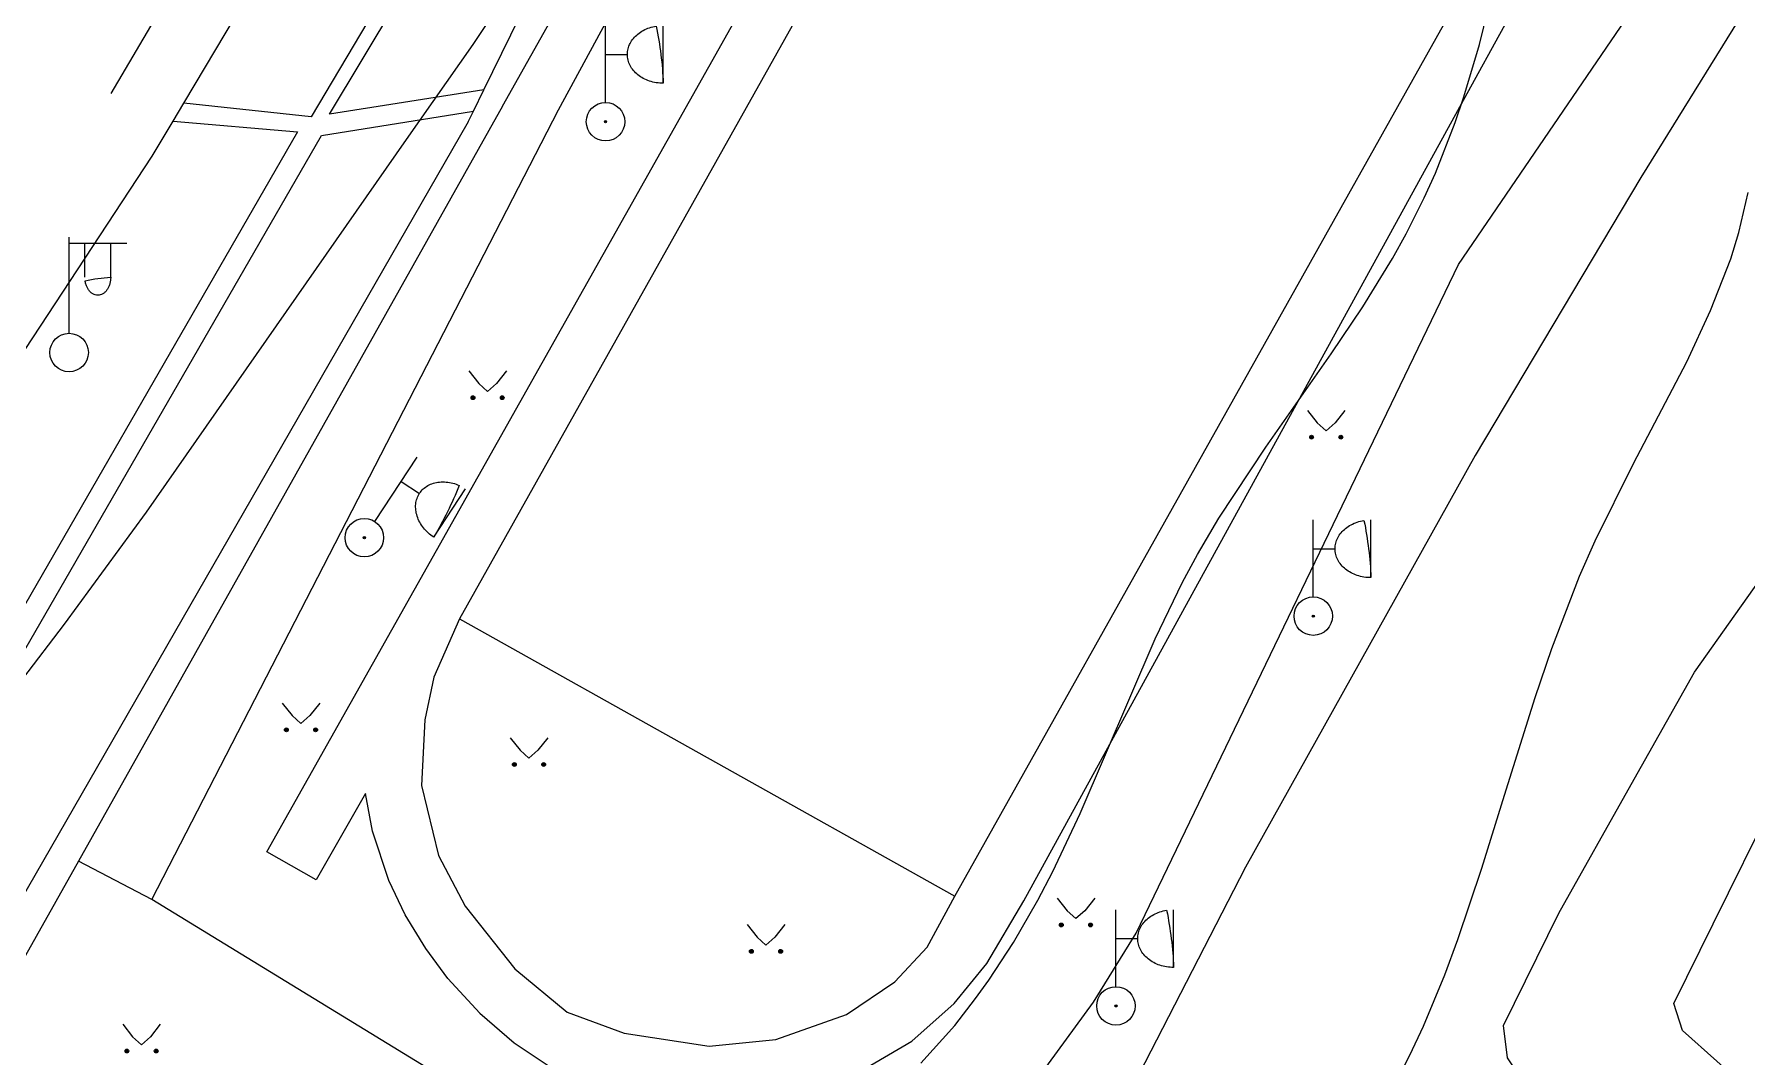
# Model space of a CAD drawing. Extents: x 1000 to 4000, y -5000 to -1000.
# Drawn here: x 1408.9 to 1497.9, y -4318 to -4264.8 of the extents above; entities that cross this region are included whole.
import ezdxf

# ---------------------------------------------------------------- set-up
doc = ezdxf.new("R2010")
doc.units = 0
doc.header["$MEASUREMENT"] = 0
for name, color, linetype in [('СЛОЙ_11', 7, 'CONTINUOUS'), ('СЛОЙ_24', 7, 'CONTINUOUS'), ('СЛОЙ_3', 7, 'CONTINUOUS'), ('СЛОЙ_37', 7, 'CONTINUOUS'), ('СЛОЙ_40', 7, 'CONTINUOUS'), ('СЛОЙ_41', 7, 'CONTINUOUS'), ('СЛОЙ_50', 7, 'CONTINUOUS')]:
    doc.layers.add(name, color=color, linetype=linetype)

# ---------------------------------------------------------------- blocks, each defined once
blk = doc.blocks.new('*U113')
at = {"layer": 'СЛОЙ_3', "color": 5, "linetype": 'Continuous'}
for points in [[(-0.056, -0.01), (-0.057, 0.001), (-0.056, 0.012)], [(-0.052, -0.021), (-0.056, 0.012), (-0.052, 0.022)], [(-0.056, -0.01), (-0.056, 0.012), (-0.052, -0.021)], [(-0.047, -0.031), (-0.052, 0.022), (-0.047, 0.032)], [(-0.052, -0.021), (-0.052, 0.022), (-0.047, -0.031)], [(-0.04, -0.039), (-0.047, 0.032), (-0.04, 0.041)], [(-0.047, -0.031), (-0.047, 0.032), (-0.04, -0.039)], [(-0.031, -0.046), (-0.04, 0.041), (-0.031, 0.048)], [(-0.04, -0.039), (-0.04, 0.041), (-0.031, -0.046)], [(-0.022, -0.052), (-0.031, 0.048), (-0.022, 0.053)], [(-0.031, -0.046), (-0.031, 0.048), (-0.022, -0.052)], [(-0.011, -0.055), (-0.022, 0.053), (-0.011, 0.056)], [(-0.022, -0.052), (-0.022, 0.053), (-0.011, -0.055)], [(0, -0.056), (-0.011, 0.056), (0, 0.057)], [(-0.011, -0.055), (-0.011, 0.056), (0, -0.056)]]:
    blk.add_solid(points, dxfattribs=at)
at = {"layer": 'СЛОЙ_3', "color": 5, "linetype": 'Continuous', "extrusion": (0, 0, -1)}
for points in [[(0, -0.056), (0, 0.057), (-0.011, -0.055)], [(-0.011, -0.055), (0, 0.057), (-0.011, 0.056)], [(-0.011, -0.055), (-0.011, 0.056), (-0.022, -0.052)], [(-0.022, -0.052), (-0.011, 0.056), (-0.022, 0.053)], [(-0.022, -0.052), (-0.022, 0.053), (-0.031, -0.046)], [(-0.031, -0.046), (-0.022, 0.053), (-0.031, 0.048)], [(-0.031, -0.046), (-0.031, 0.048), (-0.04, -0.039)], [(-0.04, -0.039), (-0.031, 0.048), (-0.04, 0.041)], [(-0.04, -0.039), (-0.04, 0.041), (-0.047, -0.031)], [(-0.047, -0.031), (-0.04, 0.041), (-0.047, 0.032)], [(-0.047, -0.031), (-0.047, 0.032), (-0.052, -0.021)], [(-0.052, -0.021), (-0.047, 0.032), (-0.052, 0.022)], [(-0.052, -0.021), (-0.052, 0.022), (-0.056, -0.01)], [(-0.056, -0.01), (-0.052, 0.022), (-0.056, 0.012)], [(-0.056, -0.01), (-0.056, 0.012), (-0.057, 0.001)]]:
    blk.add_solid(points, dxfattribs=at)
blk = doc.blocks.new('*U114')
at = {"layer": 'СЛОЙ_3', "color": 5, "linetype": 'Continuous'}
for points in [[(-0.056, -0.01), (-0.057, 0.001), (-0.056, 0.012)], [(-0.053, -0.021), (-0.056, 0.012), (-0.053, 0.023)], [(-0.056, -0.01), (-0.056, 0.012), (-0.056, -0.01)], [(-0.056, -0.01), (-0.056, 0.012), (-0.056, 0.012)], [(-0.056, -0.01), (-0.056, 0.012), (-0.053, -0.021)], [(-0.047, -0.03), (-0.053, 0.023), (-0.047, 0.032)], [(-0.053, -0.021), (-0.053, 0.023), (-0.053, -0.021)], [(-0.053, -0.021), (-0.053, 0.023), (-0.053, 0.023)], [(-0.053, -0.021), (-0.053, 0.023), (-0.047, -0.03)], [(-0.04, -0.039), (-0.047, 0.032), (-0.04, 0.041)], [(-0.047, -0.03), (-0.047, 0.032), (-0.047, -0.03)], [(-0.047, -0.03), (-0.047, 0.032), (-0.047, 0.032)], [(-0.047, -0.03), (-0.047, 0.032), (-0.04, -0.039)], [(-0.032, -0.046), (-0.04, 0.041), (-0.032, 0.048)], [(-0.04, -0.039), (-0.04, 0.041), (-0.04, -0.039)], [(-0.04, -0.039), (-0.04, 0.041), (-0.04, 0.041)], [(-0.04, -0.039), (-0.04, 0.041), (-0.032, -0.046)], [(-0.022, -0.051), (-0.032, 0.048), (-0.022, 0.053)], [(-0.032, -0.046), (-0.032, 0.048), (-0.032, -0.046)], [(-0.032, -0.046), (-0.032, 0.048), (-0.032, 0.048)], [(-0.032, -0.046), (-0.032, 0.048), (-0.022, -0.051)], [(-0.011, -0.055), (-0.022, 0.053), (-0.011, 0.056)], [(-0.022, -0.051), (-0.022, 0.053), (-0.022, -0.051)], [(-0.022, -0.051), (-0.022, 0.053), (-0.022, 0.053)], [(-0.022, -0.051), (-0.022, 0.053), (-0.011, -0.055)], [(0, -0.056), (-0.011, 0.056), (0, 0.058)], [(-0.011, -0.055), (-0.011, 0.056), (-0.011, -0.055)], [(-0.011, -0.055), (-0.011, 0.056), (-0.011, 0.056)], [(-0.011, -0.055), (-0.011, 0.056), (0, -0.056)], [(0, -0.056), (0, 0.058), (0, 0.058)]]:
    blk.add_solid(points, dxfattribs=at)
at = {"layer": 'СЛОЙ_3', "color": 5, "linetype": 'Continuous', "extrusion": (0, 0, -1)}
for points in [[(0, -0.056), (0, 0.058), (0, -0.056)], [(0, -0.056), (0, 0.058), (-0.011, -0.055)], [(-0.011, -0.055), (0, 0.058), (-0.011, 0.056)], [(-0.011, -0.055), (-0.011, 0.056), (-0.011, -0.055)], [(-0.011, -0.055), (-0.011, 0.056), (-0.011, 0.056)], [(-0.011, -0.055), (-0.011, 0.056), (-0.021, -0.051)], [(-0.021, -0.051), (-0.011, 0.056), (-0.021, 0.053)], [(-0.021, -0.051), (-0.021, 0.053), (-0.021, -0.051)], [(-0.021, -0.051), (-0.021, 0.053), (-0.021, 0.053)], [(-0.021, -0.051), (-0.021, 0.053), (-0.031, -0.046)], [(-0.031, -0.046), (-0.021, 0.053), (-0.031, 0.048)], [(-0.031, -0.046), (-0.031, 0.048), (-0.031, -0.046)], [(-0.031, -0.046), (-0.031, 0.048), (-0.031, 0.048)], [(-0.031, -0.046), (-0.031, 0.048), (-0.04, -0.039)], [(-0.04, -0.039), (-0.031, 0.048), (-0.04, 0.041)], [(-0.04, -0.039), (-0.04, 0.041), (-0.04, -0.039)], [(-0.04, -0.039), (-0.04, 0.041), (-0.04, 0.041)], [(-0.04, -0.039), (-0.04, 0.041), (-0.047, -0.03)], [(-0.047, -0.03), (-0.04, 0.041), (-0.047, 0.032)], [(-0.047, -0.03), (-0.047, 0.032), (-0.047, -0.03)], [(-0.047, -0.03), (-0.047, 0.032), (-0.047, 0.032)], [(-0.047, -0.03), (-0.047, 0.032), (-0.052, -0.021)], [(-0.052, -0.021), (-0.047, 0.032), (-0.052, 0.023)], [(-0.052, -0.021), (-0.052, 0.023), (-0.052, -0.021)], [(-0.052, -0.021), (-0.052, 0.023), (-0.052, 0.023)], [(-0.052, -0.021), (-0.052, 0.023), (-0.055, -0.01)], [(-0.055, -0.01), (-0.052, 0.023), (-0.055, 0.012)], [(-0.055, -0.01), (-0.055, 0.012), (-0.055, -0.01)], [(-0.055, -0.01), (-0.055, 0.012), (-0.055, 0.012)], [(-0.055, -0.01), (-0.055, 0.012), (-0.056, 0.001)]]:
    blk.add_solid(points, dxfattribs=at)

msp = doc.modelspace()

# ---------------------------------------------------------------- linework, layer by layer
at = {"layer": 'СЛОЙ_11', "color": 253, "linetype": 'Continuous', "lineweight": 0}
for points in [[(1414.995, -4309.781), (1436.126, -4268.734), (1455.534, -4232.932), (1466.29, -4212.997)], [(1493.832, -4356.172), (1466.237, -4341.141), (1414.995, -4309.781)]]:
    msp.add_lwpolyline(points, dxfattribs=at)
at = {"layer": 'СЛОЙ_24', "color": 253, "linetype": 'Continuous', "lineweight": 0}
for p, q in [((1416.655, -4268.384), (1422.247, -4259)), ((1416.102, -4269.313), (1416.655, -4268.384)), ((1431.427, -4269.358), (1407.726, -4310.618)), ((1415.011, -4271.143), (1416.102, -4269.313))]:
    msp.add_line(p, q, dxfattribs=at)
for points in [[(1448.359, -4178.877), (1450.164, -4175.037), (1452.127, -4173.163), (1454.893, -4173.163), (1456.856, -4174.055), (1458.463, -4175.841), (1458.819, -4176.555), (1458.909, -4179.769), (1457.659, -4183.786), (1453.109, -4196.908), (1447.934, -4207.139), (1436.959, -4226.956), (1412.868, -4267.886)], [(1458.274, -4194.35), (1460.947, -4198.402), (1462.837, -4202.852), (1456.813, -4212.646), (1423.267, -4269.091), (1416.655, -4268.384)], [(1432.247, -4267.688), (1424.228, -4268.948), (1451.803, -4223.057), (1463.253, -4204.723), (1464.721, -4207.72)], [(1432.247, -4267.688), (1443.875, -4243.993), (1464.721, -4207.72)], [(1433.211, -4268.543), (1446.307, -4245.243), (1464.359, -4211.685)], [(1432.032, -4315.681), (1430.379, -4313.893), (1429.227, -4312.323), (1428.166, -4310.572), (1427.315, -4308.784), (1426.463, -4306.228), (1426.096, -4304.273), (1423.54, -4308.751), (1420.969, -4307.297), (1470.237, -4219.758), (1466.854, -4213.38)], [(1458.787, -4245.59), (1430.991, -4295.186)], [(1446.463, -4321.796), (1445.748, -4321.081), (1445.43, -4320.295), (1447.551, -4320.078), (1450.123, -4319.46), (1451.86, -4318.691), (1454.482, -4317.138), (1456.686, -4315.183), (1458.382, -4313.107), (1460.302, -4309.849), (1469.537, -4293.031), (1483.541, -4267.53), (1486.553, -4262.044), (1487.805, -4258.789), (1488.306, -4255.614), (1488.64, -4253.494), (1488.097, -4250.113), (1487.892, -4248.836)], [(1456.726, -4309.61), (1484.522, -4260.014)], [(1431.703, -4268.796), (1432.247, -4267.688)], [(1404.668, -4303.228), (1423.813, -4270.057), (1431.703, -4268.796)], [(1433.211, -4268.543), (1411.184, -4307.78)], [(1431.427, -4269.358), (1431.703, -4268.796)], [(1416.102, -4269.313), (1422.566, -4269.878), (1404.383, -4301.407)], [(1402.6, -4290.028), (1415.011, -4271.143)], [(1430.991, -4295.186), (1429.643, -4298.221), (1429.184, -4300.435), (1429.017, -4303.86), (1429.893, -4307.495), (1431.271, -4310.126), (1433.86, -4313.384), (1436.574, -4315.64), (1439.538, -4316.726), (1443.964, -4317.395), (1447.429, -4317.06), (1451.103, -4315.765), (1453.608, -4314.053), (1455.279, -4312.257), (1456.726, -4309.61)], [(1430.991, -4295.186), (1456.726, -4309.61)], [(1411.184, -4307.78), (1407.809, -4313.792)], [(1432.032, -4315.681), (1433.819, -4317.235), (1436.007, -4318.689), (1437.795, -4319.637), (1439.665, -4320.288), (1441.135, -4320.556), (1442.571, -4320.606), (1443.489, -4320.638), (1444.258, -4322.11), (1445.226, -4323.179)]]:
    msp.add_lwpolyline(points, dxfattribs=at)
at = {"layer": 'СЛОЙ_3', "color": 253, "linetype": 'Continuous', "lineweight": 0}
for p, q in [((1410.695, -4280.345), (1410.695, -4275.345)), ((1410.695, -4278.345), (1410.695, -4275.345)), ((1410.695, -4275.659), (1413.695, -4275.659)), ((1411.516, -4277.427), (1411.516, -4275.659)), ((1412.858, -4277.427), (1412.858, -4275.659))]:
    msp.add_line(p, q, dxfattribs=at)
for points in [[(1438.573, -4268.348), (1438.573, -4264.348)], [(1441.573, -4267.348), (1441.573, -4264.348)], [(1438.573, -4265.848), (1439.706, -4265.848)], [(1426.588, -4290.135), (1428.78, -4286.789)], [(1427.958, -4288.044), (1428.906, -4288.665)], [(1429.646, -4290.943), (1431.29, -4288.433)], [(1475.35, -4294.048), (1475.35, -4290.048)], [(1478.35, -4293.048), (1478.35, -4290.048)], [(1475.35, -4291.548), (1476.483, -4291.548)], [(1465.095, -4314.311), (1465.095, -4310.311)], [(1468.095, -4313.311), (1468.095, -4310.311)], [(1465.095, -4311.811), (1466.228, -4311.811)]]:
    msp.add_lwpolyline(points, dxfattribs=at)
for points in [[(1441.573, -4267.347, -0.039639), (1441.209, -4267.319, -0.04072), (1440.859, -4267.233, -0.04288), (1440.536, -4267.095, -0.04607), (1440.253, -4266.908, -0.050097), (1440.021, -4266.681, -0.054487), (1439.848, -4266.421, -0.058396), (1439.742, -4266.14, -0.060749), (1439.706, -4265.847, -0.060749), (1439.742, -4265.555, -0.058396), (1439.848, -4265.273, -0.054487), (1440.021, -4265.014, -0.050097), (1440.253, -4264.787, -0.04607), (1440.536, -4264.6, -0.04288), (1440.859, -4264.462, -0.04072), (1441.209, -4264.376, -0.039639)], [(1412.858, -4277.427, -0.035191), (1412.845, -4277.611, -0.036545), (1412.807, -4277.788, -0.03934), (1412.745, -4277.951, -0.0437), (1412.662, -4278.094, -0.049642), (1412.56, -4278.211, -0.056748), (1412.444, -4278.298, -0.0637), (1412.318, -4278.352, -0.068204), (1412.187, -4278.37, -0.068204), (1412.056, -4278.352, -0.0637), (1411.93, -4278.298, -0.056748), (1411.814, -4278.211, -0.049642), (1411.712, -4278.094, -0.0437), (1411.629, -4277.951, -0.03934), (1411.567, -4277.788, -0.036545), (1411.529, -4277.611, -0.035191)], [(1429.646, -4290.942, -0.039639), (1429.357, -4290.719, -0.04072), (1429.111, -4290.455, -0.04288), (1428.917, -4290.162, -0.04607), (1428.782, -4289.851, -0.050097), (1428.713, -4289.534, -0.054487), (1428.711, -4289.222, -0.058396), (1428.776, -4288.929, -0.060749), (1428.906, -4288.664, -0.060749), (1429.097, -4288.439, -0.058396), (1429.34, -4288.262, -0.054487), (1429.626, -4288.14, -0.050097), (1429.945, -4288.077, -0.04607), (1430.284, -4288.076, -0.04288), (1430.63, -4288.137, -0.04072), (1430.97, -4288.257, -0.039639)], [(1478.35, -4293.047, -0.039639), (1477.986, -4293.019, -0.04072), (1477.636, -4292.933, -0.04288), (1477.313, -4292.795, -0.04607), (1477.03, -4292.608, -0.050097), (1476.798, -4292.381, -0.054487), (1476.625, -4292.121, -0.058396), (1476.519, -4291.84, -0.060749), (1476.483, -4291.547, -0.060749), (1476.519, -4291.255, -0.058396), (1476.625, -4290.973, -0.054487), (1476.798, -4290.714, -0.050097), (1477.03, -4290.487, -0.04607), (1477.313, -4290.3, -0.04288), (1477.636, -4290.162, -0.04072), (1477.986, -4290.076, -0.039639)], [(1468.095, -4313.31, -0.039639), (1467.731, -4313.282, -0.04072), (1467.381, -4313.196, -0.04288), (1467.058, -4313.058, -0.04607), (1466.775, -4312.871, -0.050097), (1466.543, -4312.644, -0.054487), (1466.37, -4312.384, -0.058396), (1466.264, -4312.103, -0.060749), (1466.228, -4311.81, -0.060749), (1466.264, -4311.518, -0.058396), (1466.37, -4311.236, -0.054487), (1466.543, -4310.977, -0.050097), (1466.775, -4310.75, -0.04607), (1467.058, -4310.563, -0.04288), (1467.381, -4310.425, -0.04072), (1467.731, -4310.339, -0.039639)]]:
    msp.add_lwpolyline(points, format="xyb", close=True, dxfattribs=at)
for centre, radius in [((1438.573, -4269.347), 1), ((1438.573, -4269.347), 0.0566), ((1410.695, -4281.345), 1), ((1426.04, -4290.971), 1), ((1426.04, -4290.971), 0.0566), ((1475.35, -4295.047), 1), ((1475.35, -4295.047), 0.0566), ((1465.095, -4315.31), 1), ((1465.095, -4315.31), 0.0566)]:
    msp.add_circle(centre, radius, dxfattribs=at)
at = {"layer": 'СЛОЙ_37', "color": 253, "linetype": 'Continuous', "lineweight": 0}
for points in [[(1454.709, -4327.752), (1463.937, -4315.119), (1466.15, -4311.526), (1482.901, -4276.762), (1495.046, -4258.953)], [(1499.387, -4260.919), (1492.378, -4272.25), (1483.757, -4286.693), (1471.828, -4308.101), (1459.823, -4331.446)], [(1491.153, -4346.448), (1493.356, -4346.102), (1494.608, -4345.267), (1495.736, -4342.76), (1497.779, -4338.217), (1498.742, -4331.691), (1498.533, -4329.686), (1497.615, -4328.015), (1491.978, -4324.214), (1489.224, -4322.356), (1486.989, -4320.302), (1485.444, -4318.005), (1485.236, -4316.334), (1488.117, -4310.486), (1491.874, -4303.802), (1495.155, -4297.967), (1502.187, -4288.033), (1507.295, -4281.548)], [(1500.471, -4348.92), (1504.448, -4337.383), (1506.411, -4330.324), (1505.826, -4327.633), (1504.49, -4325.461), (1499.897, -4321.367), (1494.544, -4316.595), (1494.094, -4315.185), (1496.14, -4311.037), (1499.295, -4304.638), (1503.154, -4297.753), (1510.78, -4287.379)]]:
    msp.add_lwpolyline(points, dxfattribs=at)
at = {"layer": 'СЛОЙ_40', "color": 253, "linetype": 'Continuous', "lineweight": 0}
msp.add_lwpolyline([(1414.995, -4309.781), (1411.184, -4307.78)], dxfattribs=at)
at = {"layer": 'СЛОЙ_41', "color": 253, "linetype": 'Continuous', "lineweight": 0}
for p, q in [((1431.47, -4282.303), (1431.98, -4282.953)), ((1433.42, -4282.303), (1432.91, -4282.953)), ((1431.98, -4282.953), (1432.44, -4283.363)), ((1432.91, -4282.953), (1432.44, -4283.363)), ((1475.048, -4284.356), (1475.558, -4285.006)), ((1475.558, -4285.006), (1476.018, -4285.416)), ((1476.488, -4285.006), (1476.018, -4285.416)), ((1476.998, -4284.356), (1476.488, -4285.006)), ((1421.771, -4299.567), (1422.281, -4300.217)), ((1423.721, -4299.567), (1423.211, -4300.217)), ((1422.281, -4300.217), (1422.741, -4300.627)), ((1423.211, -4300.217), (1422.741, -4300.627)), ((1433.622, -4301.374), (1434.132, -4302.024)), ((1435.572, -4301.374), (1435.062, -4302.024)), ((1434.132, -4302.024), (1434.592, -4302.434)), ((1435.062, -4302.024), (1434.592, -4302.434)), ((1462.044, -4309.711), (1462.554, -4310.361)), ((1463.994, -4309.711), (1463.484, -4310.361)), ((1462.554, -4310.361), (1463.014, -4310.771)), ((1463.484, -4310.361), (1463.014, -4310.771)), ((1445.938, -4311.086), (1446.448, -4311.736)), ((1447.888, -4311.086), (1447.378, -4311.736)), ((1446.448, -4311.736), (1446.908, -4312.146)), ((1447.378, -4311.736), (1446.908, -4312.146)), ((1413.486, -4316.267), (1413.996, -4316.917)), ((1413.996, -4316.917), (1414.456, -4317.327)), ((1414.926, -4316.917), (1414.456, -4317.327)), ((1415.436, -4316.267), (1414.926, -4316.917))]:
    msp.add_line(p, q, dxfattribs=at)
for centre in [(1431.684, -4283.693), (1433.205, -4283.693), (1475.262, -4285.746), (1476.783, -4285.746), (1421.985, -4300.957), (1423.506, -4300.957), (1433.836, -4302.762), (1435.357, -4302.762), (1462.258, -4311.101), (1463.779, -4311.101), (1446.152, -4312.474), (1447.673, -4312.474), (1413.7, -4317.655), (1415.221, -4317.655)]:
    msp.add_circle(centre, 0.0976, dxfattribs=at)
for points in [[(1431.588, -4283.712), (1431.586, -4283.693), (1431.588, -4283.673)], [(1431.594, -4283.73), (1431.588, -4283.673), (1431.594, -4283.655)], [(1431.588, -4283.712), (1431.588, -4283.673), (1431.594, -4283.73)], [(1431.603, -4283.747), (1431.594, -4283.655), (1431.603, -4283.638)], [(1431.594, -4283.73), (1431.594, -4283.655), (1431.603, -4283.747)], [(1431.615, -4283.762), (1431.603, -4283.638), (1431.615, -4283.624)], [(1431.603, -4283.747), (1431.603, -4283.638), (1431.615, -4283.762)], [(1431.63, -4283.774), (1431.615, -4283.624), (1431.63, -4283.611)], [(1431.615, -4283.762), (1431.615, -4283.624), (1431.63, -4283.774)], [(1431.647, -4283.783), (1431.63, -4283.611), (1431.647, -4283.602)], [(1431.63, -4283.774), (1431.63, -4283.611), (1431.647, -4283.783)], [(1431.665, -4283.788), (1431.647, -4283.602), (1431.665, -4283.597)], [(1431.647, -4283.783), (1431.647, -4283.602), (1431.665, -4283.788)], [(1431.684, -4283.79), (1431.665, -4283.597), (1431.684, -4283.595)], [(1431.665, -4283.788), (1431.665, -4283.597), (1431.684, -4283.79)], [(1433.109, -4283.712), (1433.107, -4283.693), (1433.109, -4283.673)], [(1433.115, -4283.73), (1433.109, -4283.673), (1433.115, -4283.655)], [(1433.109, -4283.712), (1433.109, -4283.673), (1433.115, -4283.73)], [(1433.124, -4283.747), (1433.115, -4283.655), (1433.124, -4283.638)], [(1433.115, -4283.73), (1433.115, -4283.655), (1433.124, -4283.747)], [(1433.136, -4283.762), (1433.124, -4283.638), (1433.136, -4283.624)], [(1433.124, -4283.747), (1433.124, -4283.638), (1433.136, -4283.762)], [(1433.151, -4283.774), (1433.136, -4283.624), (1433.151, -4283.611)], [(1433.136, -4283.762), (1433.136, -4283.624), (1433.151, -4283.774)], [(1433.168, -4283.783), (1433.151, -4283.611), (1433.168, -4283.602)], [(1433.151, -4283.774), (1433.151, -4283.611), (1433.168, -4283.783)], [(1433.186, -4283.788), (1433.168, -4283.602), (1433.186, -4283.597)], [(1433.168, -4283.783), (1433.168, -4283.602), (1433.186, -4283.788)], [(1433.205, -4283.79), (1433.186, -4283.597), (1433.205, -4283.595)], [(1433.186, -4283.788), (1433.186, -4283.597), (1433.205, -4283.79)], [(1475.166, -4285.765), (1475.164, -4285.746), (1475.166, -4285.726)], [(1475.172, -4285.783), (1475.166, -4285.726), (1475.172, -4285.708)], [(1475.166, -4285.765), (1475.166, -4285.726), (1475.172, -4285.783)], [(1475.181, -4285.8), (1475.172, -4285.708), (1475.181, -4285.691)], [(1475.172, -4285.783), (1475.172, -4285.708), (1475.181, -4285.8)], [(1475.193, -4285.815), (1475.181, -4285.691), (1475.193, -4285.677)], [(1475.181, -4285.8), (1475.181, -4285.691), (1475.193, -4285.815)], [(1475.208, -4285.827), (1475.193, -4285.677), (1475.208, -4285.664)], [(1475.193, -4285.815), (1475.193, -4285.677), (1475.208, -4285.827)], [(1475.225, -4285.836), (1475.208, -4285.664), (1475.225, -4285.655)], [(1475.208, -4285.827), (1475.208, -4285.664), (1475.225, -4285.836)], [(1475.243, -4285.841), (1475.225, -4285.655), (1475.243, -4285.65)], [(1475.225, -4285.836), (1475.225, -4285.655), (1475.243, -4285.841)], [(1475.262, -4285.843), (1475.243, -4285.65), (1475.262, -4285.648)], [(1475.243, -4285.841), (1475.243, -4285.65), (1475.262, -4285.843)], [(1476.687, -4285.765), (1476.685, -4285.746), (1476.687, -4285.726)], [(1476.693, -4285.783), (1476.687, -4285.726), (1476.693, -4285.708)], [(1476.687, -4285.765), (1476.687, -4285.726), (1476.693, -4285.783)], [(1476.702, -4285.8), (1476.693, -4285.708), (1476.702, -4285.691)], [(1476.693, -4285.783), (1476.693, -4285.708), (1476.702, -4285.8)], [(1476.714, -4285.815), (1476.702, -4285.691), (1476.714, -4285.677)], [(1476.702, -4285.8), (1476.702, -4285.691), (1476.714, -4285.815)], [(1476.729, -4285.827), (1476.714, -4285.677), (1476.729, -4285.664)], [(1476.714, -4285.815), (1476.714, -4285.677), (1476.729, -4285.827)], [(1476.746, -4285.836), (1476.729, -4285.664), (1476.746, -4285.655)], [(1476.729, -4285.827), (1476.729, -4285.664), (1476.746, -4285.836)], [(1476.764, -4285.841), (1476.746, -4285.655), (1476.764, -4285.65)], [(1476.746, -4285.836), (1476.746, -4285.655), (1476.764, -4285.841)], [(1476.783, -4285.843), (1476.764, -4285.65), (1476.783, -4285.648)], [(1476.764, -4285.841), (1476.764, -4285.65), (1476.783, -4285.843)], [(1421.889, -4300.976), (1421.887, -4300.957), (1421.889, -4300.937)], [(1421.895, -4300.994), (1421.889, -4300.937), (1421.895, -4300.919)], [(1421.889, -4300.976), (1421.889, -4300.937), (1421.895, -4300.994)], [(1421.904, -4301.011), (1421.895, -4300.919), (1421.904, -4300.902)], [(1421.895, -4300.994), (1421.895, -4300.919), (1421.904, -4301.011)], [(1421.916, -4301.026), (1421.904, -4300.902), (1421.916, -4300.888)], [(1421.904, -4301.011), (1421.904, -4300.902), (1421.916, -4301.026)], [(1421.931, -4301.038), (1421.916, -4300.888), (1421.931, -4300.875)], [(1421.916, -4301.026), (1421.916, -4300.888), (1421.931, -4301.038)], [(1421.948, -4301.047), (1421.931, -4300.875), (1421.948, -4300.866)], [(1421.931, -4301.038), (1421.931, -4300.875), (1421.948, -4301.047)], [(1421.966, -4301.052), (1421.948, -4300.866), (1421.966, -4300.861)], [(1421.948, -4301.047), (1421.948, -4300.866), (1421.966, -4301.052)], [(1421.985, -4301.054), (1421.966, -4300.861), (1421.985, -4300.859)], [(1421.966, -4301.052), (1421.966, -4300.861), (1421.985, -4301.054)], [(1423.41, -4300.976), (1423.408, -4300.957), (1423.41, -4300.937)], [(1423.416, -4300.994), (1423.41, -4300.937), (1423.416, -4300.919)], [(1423.41, -4300.976), (1423.41, -4300.937), (1423.416, -4300.994)], [(1423.425, -4301.011), (1423.416, -4300.919), (1423.425, -4300.902)], [(1423.416, -4300.994), (1423.416, -4300.919), (1423.425, -4301.011)], [(1423.437, -4301.026), (1423.425, -4300.902), (1423.437, -4300.888)], [(1423.425, -4301.011), (1423.425, -4300.902), (1423.437, -4301.026)], [(1423.452, -4301.038), (1423.437, -4300.888), (1423.452, -4300.875)], [(1423.437, -4301.026), (1423.437, -4300.888), (1423.452, -4301.038)], [(1423.469, -4301.047), (1423.452, -4300.875), (1423.469, -4300.866)], [(1423.452, -4301.038), (1423.452, -4300.875), (1423.469, -4301.047)], [(1423.487, -4301.052), (1423.469, -4300.866), (1423.487, -4300.861)], [(1423.469, -4301.047), (1423.469, -4300.866), (1423.487, -4301.052)], [(1423.506, -4301.054), (1423.487, -4300.861), (1423.506, -4300.859)], [(1423.487, -4301.052), (1423.487, -4300.861), (1423.506, -4301.054)], [(1433.74, -4302.781), (1433.738, -4302.762), (1433.74, -4302.743)], [(1433.745, -4302.799), (1433.74, -4302.743), (1433.745, -4302.725)], [(1433.74, -4302.781), (1433.74, -4302.743), (1433.745, -4302.799)], [(1433.754, -4302.816), (1433.745, -4302.725), (1433.754, -4302.708)], [(1433.745, -4302.799), (1433.745, -4302.725), (1433.754, -4302.816)], [(1433.767, -4302.831), (1433.754, -4302.708), (1433.767, -4302.693)], [(1433.754, -4302.816), (1433.754, -4302.708), (1433.767, -4302.831)], [(1433.781, -4302.843), (1433.767, -4302.693), (1433.781, -4302.681)], [(1433.767, -4302.831), (1433.767, -4302.693), (1433.781, -4302.843)], [(1433.798, -4302.852), (1433.781, -4302.681), (1433.798, -4302.672)], [(1433.781, -4302.843), (1433.781, -4302.681), (1433.798, -4302.852)], [(1433.817, -4302.858), (1433.798, -4302.672), (1433.817, -4302.666)], [(1433.798, -4302.852), (1433.798, -4302.672), (1433.817, -4302.858)], [(1433.836, -4302.86), (1433.817, -4302.666), (1433.836, -4302.664)], [(1433.817, -4302.858), (1433.817, -4302.666), (1433.836, -4302.86)], [(1435.261, -4302.781), (1435.259, -4302.762), (1435.261, -4302.743)], [(1435.266, -4302.799), (1435.261, -4302.743), (1435.266, -4302.725)], [(1435.261, -4302.781), (1435.261, -4302.743), (1435.266, -4302.799)], [(1435.275, -4302.816), (1435.266, -4302.725), (1435.275, -4302.708)], [(1435.266, -4302.799), (1435.266, -4302.725), (1435.275, -4302.816)], [(1435.288, -4302.831), (1435.275, -4302.708), (1435.288, -4302.693)], [(1435.275, -4302.816), (1435.275, -4302.708), (1435.288, -4302.831)], [(1435.302, -4302.843), (1435.288, -4302.693), (1435.302, -4302.681)], [(1435.288, -4302.831), (1435.288, -4302.693), (1435.302, -4302.843)], [(1435.319, -4302.852), (1435.302, -4302.681), (1435.319, -4302.672)], [(1435.302, -4302.843), (1435.302, -4302.681), (1435.319, -4302.852)], [(1435.338, -4302.858), (1435.319, -4302.672), (1435.338, -4302.666)], [(1435.319, -4302.852), (1435.319, -4302.672), (1435.338, -4302.858)], [(1435.357, -4302.86), (1435.338, -4302.666), (1435.357, -4302.664)], [(1435.338, -4302.858), (1435.338, -4302.666), (1435.357, -4302.86)], [(1462.162, -4311.12), (1462.16, -4311.101), (1462.162, -4311.081)], [(1462.168, -4311.138), (1462.162, -4311.081), (1462.168, -4311.063)], [(1462.162, -4311.12), (1462.162, -4311.081), (1462.168, -4311.138)], [(1462.177, -4311.155), (1462.168, -4311.063), (1462.177, -4311.046)], [(1462.168, -4311.138), (1462.168, -4311.063), (1462.177, -4311.155)], [(1462.189, -4311.17), (1462.177, -4311.046), (1462.189, -4311.032)], [(1462.177, -4311.155), (1462.177, -4311.046), (1462.189, -4311.17)], [(1462.204, -4311.182), (1462.189, -4311.032), (1462.204, -4311.019)], [(1462.189, -4311.17), (1462.189, -4311.032), (1462.204, -4311.182)], [(1462.221, -4311.191), (1462.204, -4311.019), (1462.221, -4311.01)], [(1462.204, -4311.182), (1462.204, -4311.019), (1462.221, -4311.191)], [(1462.239, -4311.196), (1462.221, -4311.01), (1462.239, -4311.005)], [(1462.221, -4311.191), (1462.221, -4311.01), (1462.239, -4311.196)], [(1462.258, -4311.198), (1462.239, -4311.005), (1462.258, -4311.003)], [(1462.239, -4311.196), (1462.239, -4311.005), (1462.258, -4311.198)], [(1463.683, -4311.12), (1463.681, -4311.101), (1463.683, -4311.081)], [(1463.689, -4311.138), (1463.683, -4311.081), (1463.689, -4311.063)], [(1463.683, -4311.12), (1463.683, -4311.081), (1463.689, -4311.138)], [(1463.698, -4311.155), (1463.689, -4311.063), (1463.698, -4311.046)], [(1463.689, -4311.138), (1463.689, -4311.063), (1463.698, -4311.155)], [(1463.71, -4311.17), (1463.698, -4311.046), (1463.71, -4311.032)], [(1463.698, -4311.155), (1463.698, -4311.046), (1463.71, -4311.17)], [(1463.725, -4311.182), (1463.71, -4311.032), (1463.725, -4311.019)], [(1463.71, -4311.17), (1463.71, -4311.032), (1463.725, -4311.182)], [(1463.742, -4311.191), (1463.725, -4311.019), (1463.742, -4311.01)], [(1463.725, -4311.182), (1463.725, -4311.019), (1463.742, -4311.191)], [(1463.76, -4311.196), (1463.742, -4311.01), (1463.76, -4311.005)], [(1463.742, -4311.191), (1463.742, -4311.01), (1463.76, -4311.196)], [(1463.779, -4311.198), (1463.76, -4311.005), (1463.779, -4311.003)], [(1463.76, -4311.196), (1463.76, -4311.005), (1463.779, -4311.198)], [(1446.056, -4312.493), (1446.054, -4312.474), (1446.056, -4312.455)], [(1446.061, -4312.511), (1446.056, -4312.455), (1446.061, -4312.437)], [(1446.056, -4312.493), (1446.056, -4312.455), (1446.061, -4312.511)], [(1446.07, -4312.528), (1446.061, -4312.437), (1446.07, -4312.42)], [(1446.061, -4312.511), (1446.061, -4312.437), (1446.07, -4312.528)], [(1446.083, -4312.543), (1446.07, -4312.42), (1446.083, -4312.405)], [(1446.07, -4312.528), (1446.07, -4312.42), (1446.083, -4312.543)], [(1446.097, -4312.555), (1446.083, -4312.405), (1446.097, -4312.393)], [(1446.083, -4312.543), (1446.083, -4312.405), (1446.097, -4312.555)], [(1446.114, -4312.564), (1446.097, -4312.393), (1446.114, -4312.384)], [(1446.097, -4312.555), (1446.097, -4312.393), (1446.114, -4312.564)], [(1446.133, -4312.57), (1446.114, -4312.384), (1446.133, -4312.378)], [(1446.114, -4312.564), (1446.114, -4312.384), (1446.133, -4312.57)], [(1446.152, -4312.572), (1446.133, -4312.378), (1446.152, -4312.376)], [(1446.133, -4312.57), (1446.133, -4312.378), (1446.152, -4312.572)], [(1447.577, -4312.493), (1447.575, -4312.474), (1447.577, -4312.455)], [(1447.582, -4312.511), (1447.577, -4312.455), (1447.582, -4312.437)], [(1447.577, -4312.493), (1447.577, -4312.455), (1447.582, -4312.511)], [(1447.591, -4312.528), (1447.582, -4312.437), (1447.591, -4312.42)], [(1447.582, -4312.511), (1447.582, -4312.437), (1447.591, -4312.528)], [(1447.604, -4312.543), (1447.591, -4312.42), (1447.604, -4312.405)], [(1447.591, -4312.528), (1447.591, -4312.42), (1447.604, -4312.543)], [(1447.618, -4312.555), (1447.604, -4312.405), (1447.618, -4312.393)], [(1447.604, -4312.543), (1447.604, -4312.405), (1447.618, -4312.555)], [(1447.635, -4312.564), (1447.618, -4312.393), (1447.635, -4312.384)], [(1447.618, -4312.555), (1447.618, -4312.393), (1447.635, -4312.564)], [(1447.654, -4312.57), (1447.635, -4312.384), (1447.654, -4312.378)], [(1447.635, -4312.564), (1447.635, -4312.384), (1447.654, -4312.57)], [(1447.673, -4312.572), (1447.654, -4312.378), (1447.673, -4312.376)], [(1447.654, -4312.57), (1447.654, -4312.378), (1447.673, -4312.572)], [(1413.604, -4317.674), (1413.602, -4317.655), (1413.604, -4317.636)], [(1413.609, -4317.692), (1413.604, -4317.636), (1413.609, -4317.618)], [(1413.604, -4317.674), (1413.604, -4317.636), (1413.609, -4317.692)], [(1413.618, -4317.709), (1413.609, -4317.618), (1413.618, -4317.601)], [(1413.609, -4317.692), (1413.609, -4317.618), (1413.618, -4317.709)], [(1413.631, -4317.724), (1413.618, -4317.601), (1413.631, -4317.586)], [(1413.618, -4317.709), (1413.618, -4317.601), (1413.631, -4317.724)], [(1413.645, -4317.736), (1413.631, -4317.586), (1413.645, -4317.574)], [(1413.631, -4317.724), (1413.631, -4317.586), (1413.645, -4317.736)], [(1413.662, -4317.745), (1413.645, -4317.574), (1413.662, -4317.565)], [(1413.645, -4317.736), (1413.645, -4317.574), (1413.662, -4317.745)], [(1413.681, -4317.751), (1413.662, -4317.565), (1413.681, -4317.559)], [(1413.662, -4317.745), (1413.662, -4317.565), (1413.681, -4317.751)], [(1413.7, -4317.753), (1413.681, -4317.559), (1413.7, -4317.557)], [(1413.681, -4317.751), (1413.681, -4317.559), (1413.7, -4317.753)], [(1415.125, -4317.674), (1415.123, -4317.655), (1415.125, -4317.636)], [(1415.13, -4317.692), (1415.125, -4317.636), (1415.13, -4317.618)], [(1415.125, -4317.674), (1415.125, -4317.636), (1415.13, -4317.692)], [(1415.139, -4317.709), (1415.13, -4317.618), (1415.139, -4317.601)], [(1415.13, -4317.692), (1415.13, -4317.618), (1415.139, -4317.709)], [(1415.152, -4317.724), (1415.139, -4317.601), (1415.152, -4317.586)], [(1415.139, -4317.709), (1415.139, -4317.601), (1415.152, -4317.724)], [(1415.166, -4317.736), (1415.152, -4317.586), (1415.166, -4317.574)], [(1415.152, -4317.724), (1415.152, -4317.586), (1415.166, -4317.736)], [(1415.183, -4317.745), (1415.166, -4317.574), (1415.183, -4317.565)], [(1415.166, -4317.736), (1415.166, -4317.574), (1415.183, -4317.745)], [(1415.202, -4317.751), (1415.183, -4317.565), (1415.202, -4317.559)], [(1415.183, -4317.745), (1415.183, -4317.565), (1415.202, -4317.751)], [(1415.221, -4317.753), (1415.202, -4317.559), (1415.221, -4317.557)], [(1415.202, -4317.751), (1415.202, -4317.559), (1415.221, -4317.753)]]:
    msp.add_solid(points, dxfattribs=at)
at = {"layer": 'СЛОЙ_41', "color": 253, "linetype": 'Continuous', "lineweight": 0, "extrusion": (0, 0, -1)}
for points in [[(-1431.684, -4283.79), (-1431.684, -4283.595), (-1431.703, -4283.788)], [(-1431.703, -4283.788), (-1431.684, -4283.595), (-1431.703, -4283.597)], [(-1431.703, -4283.788), (-1431.703, -4283.597), (-1431.721, -4283.783)], [(-1431.721, -4283.783), (-1431.703, -4283.597), (-1431.721, -4283.602)], [(-1431.721, -4283.783), (-1431.721, -4283.602), (-1431.738, -4283.774)], [(-1431.738, -4283.774), (-1431.721, -4283.602), (-1431.738, -4283.611)], [(-1431.738, -4283.774), (-1431.738, -4283.611), (-1431.753, -4283.762)], [(-1431.753, -4283.762), (-1431.738, -4283.611), (-1431.753, -4283.624)], [(-1431.753, -4283.762), (-1431.753, -4283.624), (-1431.765, -4283.747)], [(-1431.765, -4283.747), (-1431.753, -4283.624), (-1431.765, -4283.638)], [(-1431.765, -4283.747), (-1431.765, -4283.638), (-1431.774, -4283.73)], [(-1431.774, -4283.73), (-1431.765, -4283.638), (-1431.774, -4283.655)], [(-1431.774, -4283.73), (-1431.774, -4283.655), (-1431.78, -4283.712)], [(-1431.78, -4283.712), (-1431.774, -4283.655), (-1431.78, -4283.673)], [(-1431.78, -4283.712), (-1431.78, -4283.673), (-1431.782, -4283.693)], [(-1433.205, -4283.79), (-1433.205, -4283.595), (-1433.224, -4283.788)], [(-1433.224, -4283.788), (-1433.205, -4283.595), (-1433.224, -4283.597)], [(-1433.224, -4283.788), (-1433.224, -4283.597), (-1433.242, -4283.783)], [(-1433.242, -4283.783), (-1433.224, -4283.597), (-1433.242, -4283.602)], [(-1433.242, -4283.783), (-1433.242, -4283.602), (-1433.259, -4283.774)], [(-1433.259, -4283.774), (-1433.242, -4283.602), (-1433.259, -4283.611)], [(-1433.259, -4283.774), (-1433.259, -4283.611), (-1433.274, -4283.762)], [(-1433.274, -4283.762), (-1433.259, -4283.611), (-1433.274, -4283.624)], [(-1433.274, -4283.762), (-1433.274, -4283.624), (-1433.286, -4283.747)], [(-1433.286, -4283.747), (-1433.274, -4283.624), (-1433.286, -4283.638)], [(-1433.286, -4283.747), (-1433.286, -4283.638), (-1433.295, -4283.73)], [(-1433.295, -4283.73), (-1433.286, -4283.638), (-1433.295, -4283.655)], [(-1433.295, -4283.73), (-1433.295, -4283.655), (-1433.301, -4283.712)], [(-1433.301, -4283.712), (-1433.295, -4283.655), (-1433.301, -4283.673)], [(-1433.301, -4283.712), (-1433.301, -4283.673), (-1433.303, -4283.693)], [(-1475.262, -4285.843), (-1475.262, -4285.648), (-1475.281, -4285.841)], [(-1475.281, -4285.841), (-1475.262, -4285.648), (-1475.281, -4285.65)], [(-1475.281, -4285.841), (-1475.281, -4285.65), (-1475.299, -4285.836)], [(-1475.299, -4285.836), (-1475.281, -4285.65), (-1475.299, -4285.655)], [(-1475.299, -4285.836), (-1475.299, -4285.655), (-1475.316, -4285.827)], [(-1475.316, -4285.827), (-1475.299, -4285.655), (-1475.316, -4285.664)], [(-1475.316, -4285.827), (-1475.316, -4285.664), (-1475.331, -4285.815)], [(-1475.331, -4285.815), (-1475.316, -4285.664), (-1475.331, -4285.677)], [(-1475.331, -4285.815), (-1475.331, -4285.677), (-1475.343, -4285.8)], [(-1475.343, -4285.8), (-1475.331, -4285.677), (-1475.343, -4285.691)], [(-1475.343, -4285.8), (-1475.343, -4285.691), (-1475.352, -4285.783)], [(-1475.352, -4285.783), (-1475.343, -4285.691), (-1475.352, -4285.708)], [(-1475.352, -4285.783), (-1475.352, -4285.708), (-1475.358, -4285.765)], [(-1475.358, -4285.765), (-1475.352, -4285.708), (-1475.358, -4285.726)], [(-1475.358, -4285.765), (-1475.358, -4285.726), (-1475.36, -4285.746)], [(-1476.783, -4285.843), (-1476.783, -4285.648), (-1476.802, -4285.841)], [(-1476.802, -4285.841), (-1476.783, -4285.648), (-1476.802, -4285.65)], [(-1476.802, -4285.841), (-1476.802, -4285.65), (-1476.82, -4285.836)], [(-1476.82, -4285.836), (-1476.802, -4285.65), (-1476.82, -4285.655)], [(-1476.82, -4285.836), (-1476.82, -4285.655), (-1476.837, -4285.827)], [(-1476.837, -4285.827), (-1476.82, -4285.655), (-1476.837, -4285.664)], [(-1476.837, -4285.827), (-1476.837, -4285.664), (-1476.852, -4285.815)], [(-1476.852, -4285.815), (-1476.837, -4285.664), (-1476.852, -4285.677)], [(-1476.852, -4285.815), (-1476.852, -4285.677), (-1476.864, -4285.8)], [(-1476.864, -4285.8), (-1476.852, -4285.677), (-1476.864, -4285.691)], [(-1476.864, -4285.8), (-1476.864, -4285.691), (-1476.873, -4285.783)], [(-1476.873, -4285.783), (-1476.864, -4285.691), (-1476.873, -4285.708)], [(-1476.873, -4285.783), (-1476.873, -4285.708), (-1476.879, -4285.765)], [(-1476.879, -4285.765), (-1476.873, -4285.708), (-1476.879, -4285.726)], [(-1476.879, -4285.765), (-1476.879, -4285.726), (-1476.881, -4285.746)], [(-1421.985, -4301.054), (-1421.985, -4300.859), (-1422.004, -4301.052)], [(-1422.004, -4301.052), (-1421.985, -4300.859), (-1422.004, -4300.861)], [(-1422.004, -4301.052), (-1422.004, -4300.861), (-1422.022, -4301.047)], [(-1422.022, -4301.047), (-1422.004, -4300.861), (-1422.022, -4300.866)], [(-1422.022, -4301.047), (-1422.022, -4300.866), (-1422.039, -4301.038)], [(-1422.039, -4301.038), (-1422.022, -4300.866), (-1422.039, -4300.875)], [(-1422.039, -4301.038), (-1422.039, -4300.875), (-1422.054, -4301.026)], [(-1422.054, -4301.026), (-1422.039, -4300.875), (-1422.054, -4300.888)], [(-1422.054, -4301.026), (-1422.054, -4300.888), (-1422.066, -4301.011)], [(-1422.066, -4301.011), (-1422.054, -4300.888), (-1422.066, -4300.902)], [(-1422.066, -4301.011), (-1422.066, -4300.902), (-1422.075, -4300.994)], [(-1422.075, -4300.994), (-1422.066, -4300.902), (-1422.075, -4300.919)], [(-1422.075, -4300.994), (-1422.075, -4300.919), (-1422.081, -4300.976)], [(-1422.081, -4300.976), (-1422.075, -4300.919), (-1422.081, -4300.937)], [(-1422.081, -4300.976), (-1422.081, -4300.937), (-1422.083, -4300.957)], [(-1423.506, -4301.054), (-1423.506, -4300.859), (-1423.525, -4301.052)], [(-1423.525, -4301.052), (-1423.506, -4300.859), (-1423.525, -4300.861)], [(-1423.525, -4301.052), (-1423.525, -4300.861), (-1423.543, -4301.047)], [(-1423.543, -4301.047), (-1423.525, -4300.861), (-1423.543, -4300.866)], [(-1423.543, -4301.047), (-1423.543, -4300.866), (-1423.56, -4301.038)], [(-1423.56, -4301.038), (-1423.543, -4300.866), (-1423.56, -4300.875)], [(-1423.56, -4301.038), (-1423.56, -4300.875), (-1423.575, -4301.026)], [(-1423.575, -4301.026), (-1423.56, -4300.875), (-1423.575, -4300.888)], [(-1423.575, -4301.026), (-1423.575, -4300.888), (-1423.587, -4301.011)], [(-1423.587, -4301.011), (-1423.575, -4300.888), (-1423.587, -4300.902)], [(-1423.587, -4301.011), (-1423.587, -4300.902), (-1423.596, -4300.994)], [(-1423.596, -4300.994), (-1423.587, -4300.902), (-1423.596, -4300.919)], [(-1423.596, -4300.994), (-1423.596, -4300.919), (-1423.602, -4300.976)], [(-1423.602, -4300.976), (-1423.596, -4300.919), (-1423.602, -4300.937)], [(-1423.602, -4300.976), (-1423.602, -4300.937), (-1423.604, -4300.957)], [(-1433.836, -4302.86), (-1433.836, -4302.664), (-1433.855, -4302.858)], [(-1433.855, -4302.858), (-1433.836, -4302.664), (-1433.855, -4302.666)], [(-1433.855, -4302.858), (-1433.855, -4302.666), (-1433.873, -4302.852)], [(-1433.873, -4302.852), (-1433.855, -4302.666), (-1433.873, -4302.672)], [(-1433.873, -4302.852), (-1433.873, -4302.672), (-1433.89, -4302.843)], [(-1433.89, -4302.843), (-1433.873, -4302.672), (-1433.89, -4302.681)], [(-1433.89, -4302.843), (-1433.89, -4302.681), (-1433.905, -4302.831)], [(-1433.905, -4302.831), (-1433.89, -4302.681), (-1433.905, -4302.693)], [(-1433.905, -4302.831), (-1433.905, -4302.693), (-1433.917, -4302.816)], [(-1433.917, -4302.816), (-1433.905, -4302.693), (-1433.917, -4302.708)], [(-1433.917, -4302.816), (-1433.917, -4302.708), (-1433.926, -4302.799)], [(-1433.926, -4302.799), (-1433.917, -4302.708), (-1433.926, -4302.725)], [(-1433.926, -4302.799), (-1433.926, -4302.725), (-1433.931, -4302.781)], [(-1433.931, -4302.781), (-1433.926, -4302.725), (-1433.931, -4302.743)], [(-1433.931, -4302.781), (-1433.931, -4302.743), (-1433.933, -4302.762)], [(-1435.357, -4302.86), (-1435.357, -4302.664), (-1435.376, -4302.858)], [(-1435.376, -4302.858), (-1435.357, -4302.664), (-1435.376, -4302.666)], [(-1435.376, -4302.858), (-1435.376, -4302.666), (-1435.394, -4302.852)], [(-1435.394, -4302.852), (-1435.376, -4302.666), (-1435.394, -4302.672)], [(-1435.394, -4302.852), (-1435.394, -4302.672), (-1435.411, -4302.843)], [(-1435.411, -4302.843), (-1435.394, -4302.672), (-1435.411, -4302.681)], [(-1435.411, -4302.843), (-1435.411, -4302.681), (-1435.426, -4302.831)], [(-1435.426, -4302.831), (-1435.411, -4302.681), (-1435.426, -4302.693)], [(-1435.426, -4302.831), (-1435.426, -4302.693), (-1435.438, -4302.816)], [(-1435.438, -4302.816), (-1435.426, -4302.693), (-1435.438, -4302.708)], [(-1435.438, -4302.816), (-1435.438, -4302.708), (-1435.447, -4302.799)], [(-1435.447, -4302.799), (-1435.438, -4302.708), (-1435.447, -4302.725)], [(-1435.447, -4302.799), (-1435.447, -4302.725), (-1435.452, -4302.781)], [(-1435.452, -4302.781), (-1435.447, -4302.725), (-1435.452, -4302.743)], [(-1435.452, -4302.781), (-1435.452, -4302.743), (-1435.454, -4302.762)], [(-1462.258, -4311.198), (-1462.258, -4311.003), (-1462.277, -4311.196)], [(-1462.277, -4311.196), (-1462.258, -4311.003), (-1462.277, -4311.005)], [(-1462.277, -4311.196), (-1462.277, -4311.005), (-1462.295, -4311.191)], [(-1462.295, -4311.191), (-1462.277, -4311.005), (-1462.295, -4311.01)], [(-1462.295, -4311.191), (-1462.295, -4311.01), (-1462.312, -4311.182)], [(-1462.312, -4311.182), (-1462.295, -4311.01), (-1462.312, -4311.019)], [(-1462.312, -4311.182), (-1462.312, -4311.019), (-1462.327, -4311.17)], [(-1462.327, -4311.17), (-1462.312, -4311.019), (-1462.327, -4311.032)], [(-1462.327, -4311.17), (-1462.327, -4311.032), (-1462.339, -4311.155)], [(-1462.339, -4311.155), (-1462.327, -4311.032), (-1462.339, -4311.046)], [(-1462.339, -4311.155), (-1462.339, -4311.046), (-1462.348, -4311.138)], [(-1462.348, -4311.138), (-1462.339, -4311.046), (-1462.348, -4311.063)], [(-1462.348, -4311.138), (-1462.348, -4311.063), (-1462.354, -4311.12)], [(-1462.354, -4311.12), (-1462.348, -4311.063), (-1462.354, -4311.081)], [(-1462.354, -4311.12), (-1462.354, -4311.081), (-1462.356, -4311.101)], [(-1463.779, -4311.198), (-1463.779, -4311.003), (-1463.798, -4311.196)], [(-1463.798, -4311.196), (-1463.779, -4311.003), (-1463.798, -4311.005)], [(-1463.798, -4311.196), (-1463.798, -4311.005), (-1463.816, -4311.191)], [(-1463.816, -4311.191), (-1463.798, -4311.005), (-1463.816, -4311.01)], [(-1463.816, -4311.191), (-1463.816, -4311.01), (-1463.833, -4311.182)], [(-1463.833, -4311.182), (-1463.816, -4311.01), (-1463.833, -4311.019)], [(-1463.833, -4311.182), (-1463.833, -4311.019), (-1463.848, -4311.17)], [(-1463.848, -4311.17), (-1463.833, -4311.019), (-1463.848, -4311.032)], [(-1463.848, -4311.17), (-1463.848, -4311.032), (-1463.86, -4311.155)], [(-1463.86, -4311.155), (-1463.848, -4311.032), (-1463.86, -4311.046)], [(-1463.86, -4311.155), (-1463.86, -4311.046), (-1463.869, -4311.138)], [(-1463.869, -4311.138), (-1463.86, -4311.046), (-1463.869, -4311.063)], [(-1463.869, -4311.138), (-1463.869, -4311.063), (-1463.875, -4311.12)], [(-1463.875, -4311.12), (-1463.869, -4311.063), (-1463.875, -4311.081)], [(-1463.875, -4311.12), (-1463.875, -4311.081), (-1463.877, -4311.101)], [(-1446.152, -4312.572), (-1446.152, -4312.376), (-1446.171, -4312.57)], [(-1446.171, -4312.57), (-1446.152, -4312.376), (-1446.171, -4312.378)], [(-1446.171, -4312.57), (-1446.171, -4312.378), (-1446.189, -4312.564)], [(-1446.189, -4312.564), (-1446.171, -4312.378), (-1446.189, -4312.384)], [(-1446.189, -4312.564), (-1446.189, -4312.384), (-1446.206, -4312.555)], [(-1446.206, -4312.555), (-1446.189, -4312.384), (-1446.206, -4312.393)], [(-1446.206, -4312.555), (-1446.206, -4312.393), (-1446.221, -4312.543)], [(-1446.221, -4312.543), (-1446.206, -4312.393), (-1446.221, -4312.405)], [(-1446.221, -4312.543), (-1446.221, -4312.405), (-1446.233, -4312.528)], [(-1446.233, -4312.528), (-1446.221, -4312.405), (-1446.233, -4312.42)], [(-1446.233, -4312.528), (-1446.233, -4312.42), (-1446.242, -4312.511)], [(-1446.242, -4312.511), (-1446.233, -4312.42), (-1446.242, -4312.437)], [(-1446.242, -4312.511), (-1446.242, -4312.437), (-1446.247, -4312.493)], [(-1446.247, -4312.493), (-1446.242, -4312.437), (-1446.247, -4312.455)], [(-1446.247, -4312.493), (-1446.247, -4312.455), (-1446.249, -4312.474)], [(-1447.673, -4312.572), (-1447.673, -4312.376), (-1447.692, -4312.57)], [(-1447.692, -4312.57), (-1447.673, -4312.376), (-1447.692, -4312.378)], [(-1447.692, -4312.57), (-1447.692, -4312.378), (-1447.71, -4312.564)], [(-1447.71, -4312.564), (-1447.692, -4312.378), (-1447.71, -4312.384)], [(-1447.71, -4312.564), (-1447.71, -4312.384), (-1447.727, -4312.555)], [(-1447.727, -4312.555), (-1447.71, -4312.384), (-1447.727, -4312.393)], [(-1447.727, -4312.555), (-1447.727, -4312.393), (-1447.742, -4312.543)], [(-1447.742, -4312.543), (-1447.727, -4312.393), (-1447.742, -4312.405)], [(-1447.742, -4312.543), (-1447.742, -4312.405), (-1447.754, -4312.528)], [(-1447.754, -4312.528), (-1447.742, -4312.405), (-1447.754, -4312.42)], [(-1447.754, -4312.528), (-1447.754, -4312.42), (-1447.763, -4312.511)], [(-1447.763, -4312.511), (-1447.754, -4312.42), (-1447.763, -4312.437)], [(-1447.763, -4312.511), (-1447.763, -4312.437), (-1447.768, -4312.493)], [(-1447.768, -4312.493), (-1447.763, -4312.437), (-1447.768, -4312.455)], [(-1447.768, -4312.493), (-1447.768, -4312.455), (-1447.77, -4312.474)], [(-1413.7, -4317.753), (-1413.7, -4317.557), (-1413.719, -4317.751)], [(-1413.719, -4317.751), (-1413.7, -4317.557), (-1413.719, -4317.559)], [(-1413.719, -4317.751), (-1413.719, -4317.559), (-1413.737, -4317.745)], [(-1413.737, -4317.745), (-1413.719, -4317.559), (-1413.737, -4317.565)], [(-1413.737, -4317.745), (-1413.737, -4317.565), (-1413.754, -4317.736)], [(-1413.754, -4317.736), (-1413.737, -4317.565), (-1413.754, -4317.574)], [(-1413.754, -4317.736), (-1413.754, -4317.574), (-1413.769, -4317.724)], [(-1413.769, -4317.724), (-1413.754, -4317.574), (-1413.769, -4317.586)], [(-1413.769, -4317.724), (-1413.769, -4317.586), (-1413.781, -4317.709)], [(-1413.781, -4317.709), (-1413.769, -4317.586), (-1413.781, -4317.601)], [(-1413.781, -4317.709), (-1413.781, -4317.601), (-1413.79, -4317.692)], [(-1413.79, -4317.692), (-1413.781, -4317.601), (-1413.79, -4317.618)], [(-1413.79, -4317.692), (-1413.79, -4317.618), (-1413.795, -4317.674)], [(-1413.795, -4317.674), (-1413.79, -4317.618), (-1413.795, -4317.636)], [(-1413.795, -4317.674), (-1413.795, -4317.636), (-1413.797, -4317.655)], [(-1415.221, -4317.753), (-1415.221, -4317.557), (-1415.24, -4317.751)], [(-1415.24, -4317.751), (-1415.221, -4317.557), (-1415.24, -4317.559)], [(-1415.24, -4317.751), (-1415.24, -4317.559), (-1415.258, -4317.745)], [(-1415.258, -4317.745), (-1415.24, -4317.559), (-1415.258, -4317.565)], [(-1415.258, -4317.745), (-1415.258, -4317.565), (-1415.275, -4317.736)], [(-1415.275, -4317.736), (-1415.258, -4317.565), (-1415.275, -4317.574)], [(-1415.275, -4317.736), (-1415.275, -4317.574), (-1415.29, -4317.724)], [(-1415.29, -4317.724), (-1415.275, -4317.574), (-1415.29, -4317.586)], [(-1415.29, -4317.724), (-1415.29, -4317.586), (-1415.302, -4317.709)], [(-1415.302, -4317.709), (-1415.29, -4317.586), (-1415.302, -4317.601)], [(-1415.302, -4317.709), (-1415.302, -4317.601), (-1415.311, -4317.692)], [(-1415.311, -4317.692), (-1415.302, -4317.601), (-1415.311, -4317.618)], [(-1415.311, -4317.692), (-1415.311, -4317.618), (-1415.316, -4317.674)], [(-1415.316, -4317.674), (-1415.311, -4317.618), (-1415.316, -4317.636)], [(-1415.316, -4317.674), (-1415.316, -4317.636), (-1415.318, -4317.655)]]:
    msp.add_solid(points, dxfattribs=at)
at = {"layer": 'СЛОЙ_50', "color": 253, "linetype": 'Continuous', "lineweight": 0}
for points in [[(1454.955, -4318.283), (1456.716, -4316.321), (1457.806, -4314.93), (1458.494, -4313.974), (1459.777, -4312.012), (1461.044, -4309.807), (1461.818, -4308.317), (1463.237, -4305.301), (1467.132, -4296.224), (1468.555, -4293.28), (1469.33, -4291.839), (1470.447, -4289.95), (1472.885, -4286.264), (1476.289, -4281.417), (1477.935, -4278.965), (1479.47, -4276.461), (1480.18, -4275.181), (1481.122, -4273.296), (1481.697, -4272.014), (1482.726, -4269.395), (1483.183, -4268.059), (1483.988, -4265.339), (1484.658, -4262.559)], [(1390.079, -4317.869), (1393.111, -4315.066), (1394.995, -4313.253), (1397.737, -4310.503), (1401.451, -4306.513), (1403.802, -4303.816), (1405.324, -4301.997), (1408.283, -4298.303), (1410.448, -4295.474), (1414.712, -4289.641), (1428.233, -4270.278), (1431.699, -4265.334), (1433.375, -4262.805)], [(1478.829, -4320.848), (1480.366, -4317.878), (1481.073, -4316.361), (1482.185, -4313.687), (1482.864, -4311.864), (1484.115, -4308.145), (1485.293, -4304.358), (1486.888, -4299.271), (1487.75, -4296.736), (1489.191, -4292.977), (1489.999, -4291.127), (1492.001, -4287.106), (1494.76, -4281.823), (1496.001, -4279.166), (1497.043, -4276.473), (1497.465, -4275.106), (1497.947, -4273.022)]]:
    msp.add_lwpolyline(points, dxfattribs=at)

# ---------------------------------------------------------------- block references
at = {"layer": 'СЛОЙ_3', "color": 253, "linetype": 'Continuous', "lineweight": 0}
for p in [(1438.573, -4269.348), (1475.35, -4295.048), (1465.095, -4315.311)]:
    msp.add_blockref('*U113', p, dxfattribs=at)
at = {"layer": 'СЛОЙ_3', "color": 253, "linetype": 'Continuous', "lineweight": 0, "rotation": 326.7690969678243}
msp.add_blockref('*U114', (1426.04, -4290.972), dxfattribs=at)

doc.saveas('drawing.dxf')
